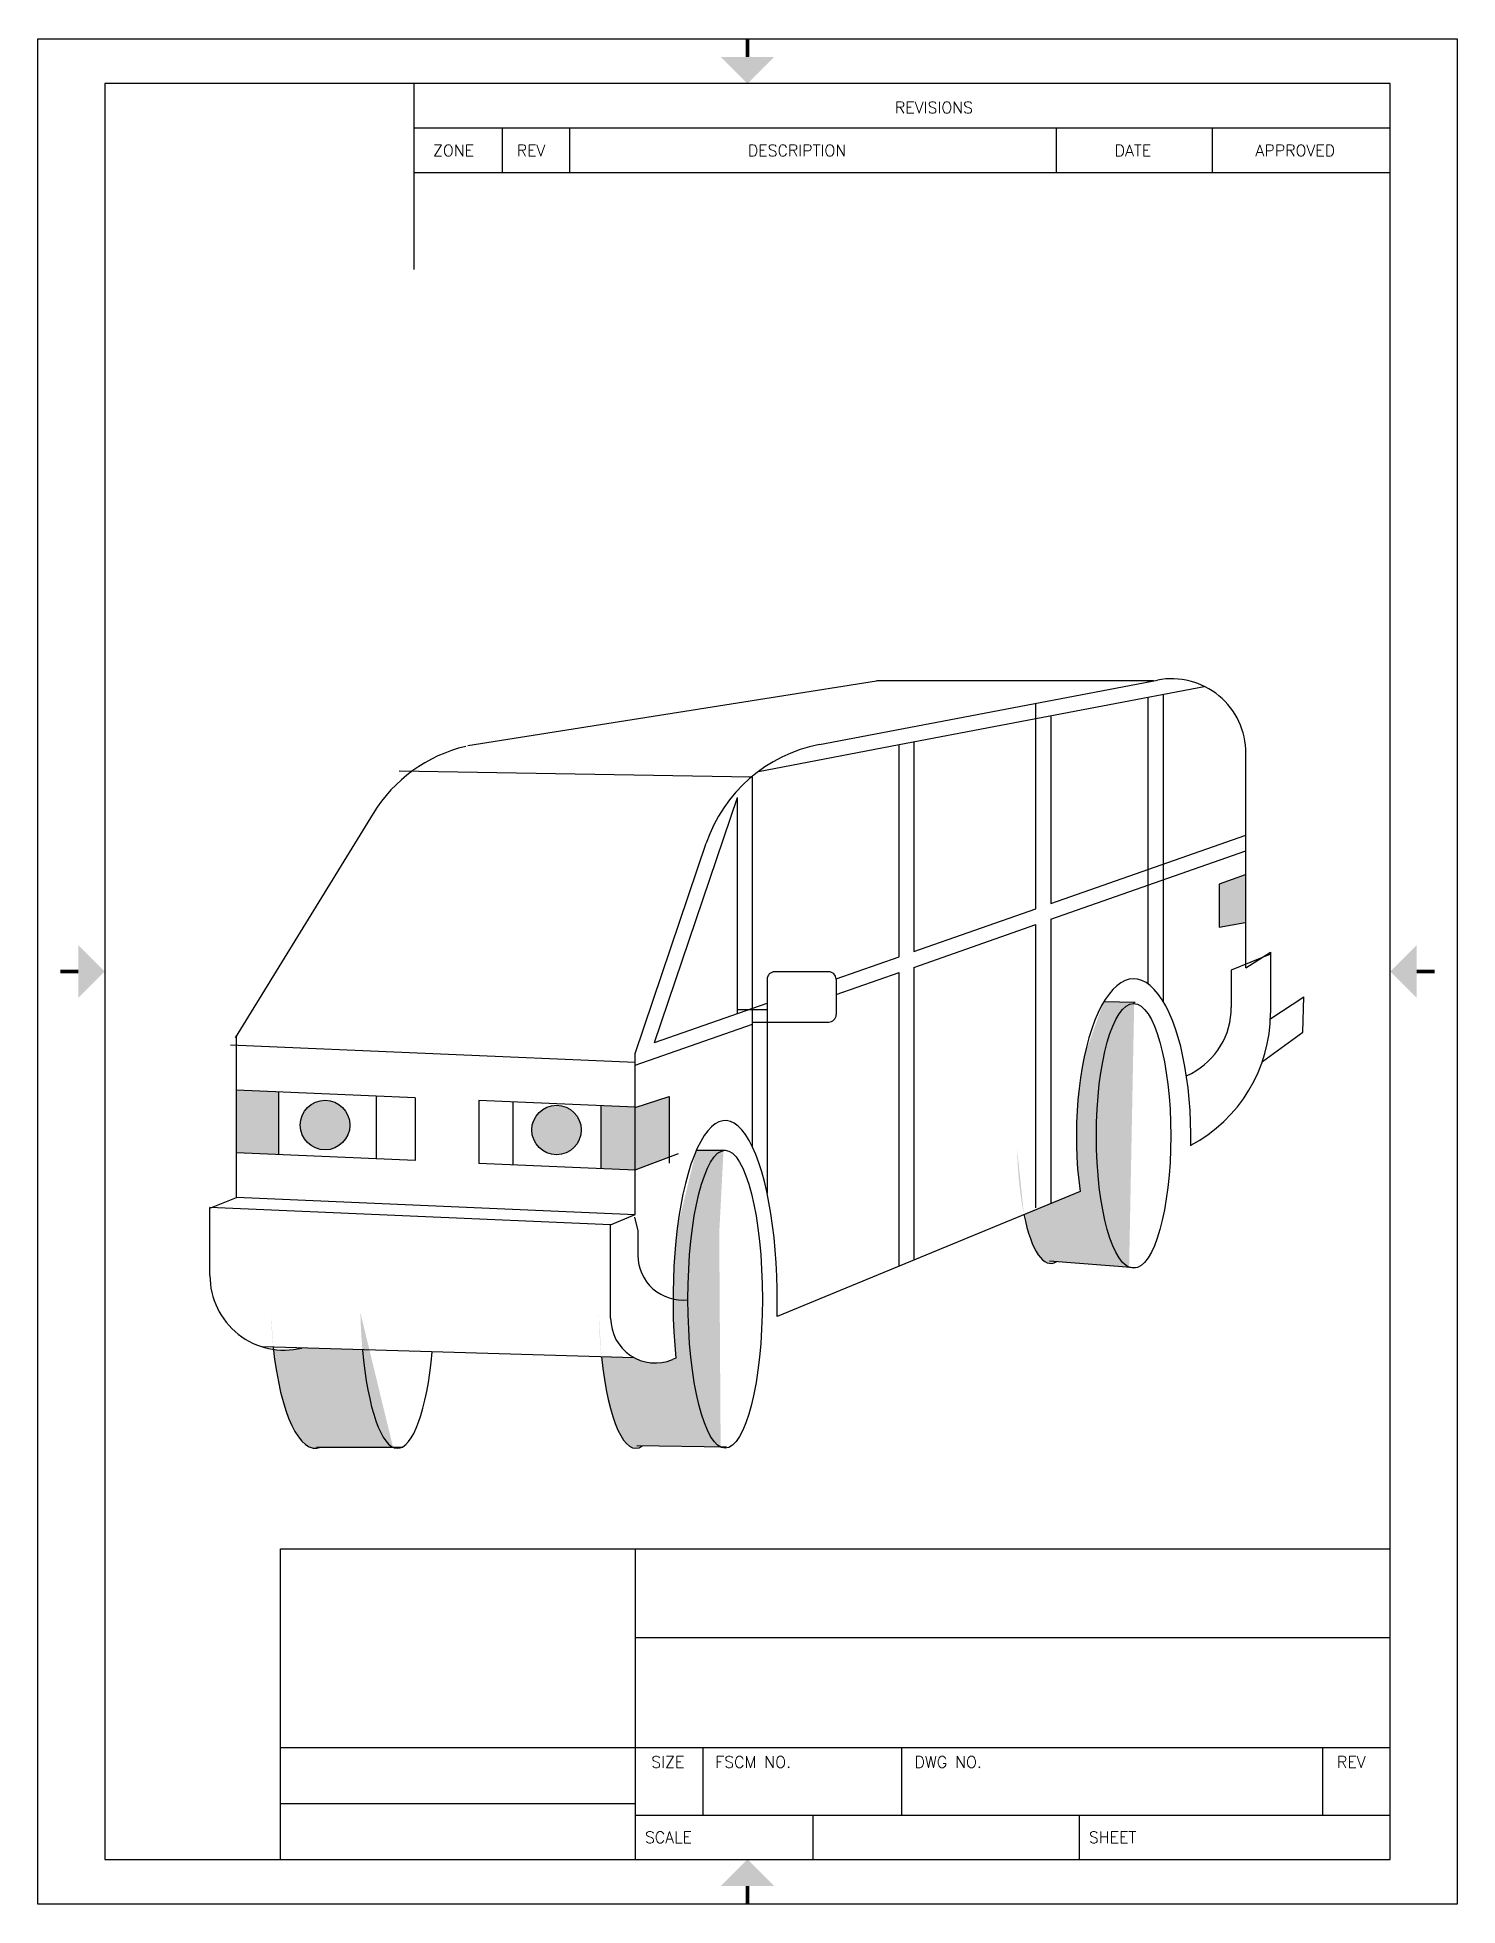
# Paper-space layout 'Layout1' of a CAD drawing. Extents: x 0 to 8, y 0 to 10.5.
# The model-space entities are those that its viewports show. They can reach past a viewport. Long polylines and large blocks are cut down to what shows.
import ezdxf

# ---------------------------------------------------------------- set-up
doc = ezdxf.new("R2010")
doc.units = 0
doc.header["$MEASUREMENT"] = 0
doc.layers.get('0').update_dxf_attribs({"linetype": 'CONTINUOUS'})
doc.layers.add('TB', color=7, linetype='CONTINUOUS')
doc.styles.add('ADESK1', font='romans')

# ---------------------------------------------------------------- blocks, each defined once
blk = doc.blocks.new('TITLE_BLOCK')
at = {"layer": 'TB'}
for p, q in [((0, 10.5), (0, -2.775557561562891e-17)), ((8, 10.5), (0, 10.5)), ((8, -2.775557561562891e-17), (8, 10.5)), ((0.3799999999999955, 10.25), (0.3799999999999955, 0.25)), ((7.620000000000005, 10.25), (0.3799999999999955, 10.25)), ((2.120000000000005, 10.25), (2.120000000000005, 9.2027)), ((7.620000000000005, 0.25), (7.620000000000005, 10.25)), ((2.120000000000005, 10), (7.620000000000005, 10)), ((2.620000000000005, 9.75), (2.620000000000005, 10)), ((3, 9.75), (3, 10)), ((5.740000000000009, 9.75), (5.740000000000009, 10)), ((6.620000000000005, 9.75), (6.620000000000005, 10)), ((2.120000000000005, 9.75), (7.620000000000005, 9.75)), ((1.370000000000005, 2), (7.620000000000005, 2)), ((1.370000000000005, 0.25), (1.370000000000005, 2)), ((3.370000000000005, 0.25), (3.370000000000005, 2)), ((3.370000000000005, 1.5), (7.620000000000005, 1.5)), ((1.370000000000005, 0.8799999999999999), (7.620000000000005, 0.8799999999999999)), ((3.75, 0.5), (3.75, 0.8799999999999999)), ((4.870000000000005, 0.5), (4.870000000000005, 0.8799999999999999)), ((7.240000000000009, 0.5), (7.240000000000009, 0.8799999999999999)), ((1.370000000000005, 0.565), (3.370000000000005, 0.565)), ((3.370000000000005, 0.5), (7.620000000000005, 0.5)), ((4.370000000000005, 0.25), (4.370000000000005, 0.5)), ((5.870000000000005, 0.25), (5.870000000000005, 0.5)), ((0.3799999999999955, 0.25), (7.620000000000005, 0.25)), ((0, -2.775557561562891e-17), (8, -2.775557561562891e-17))]:
    blk.add_line(p, q, dxfattribs=at)
at = {"layer": 'TB', "const_width": 0.02}
for points in [[(4, 10.5), (4, 10.4)], [(0.1299999999999955, 5.25), (0.2299999999999898, 5.25)], [(7.870000000000005, 5.25), (7.77000000000001, 5.25)], [(4, 0), (4, 0.09999999999999998)]]:
    blk.add_lwpolyline(points, dxfattribs=at)
at = {"layer": 'TB'}
for points in [[(3.849999999999994, 10.4), (4.150000000000006, 10.4), (4, 10.25)], [(0.2299999999999898, 5.1), (0.2299999999999898, 5.4), (0.3799999999999955, 5.25)], [(7.77000000000001, 5.1), (7.77000000000001, 5.4), (7.620000000000005, 5.25)], [(3.849999999999994, 0.09999999999999998), (4.150000000000006, 0.09999999999999998), (4, 0.25)]]:
    blk.add_solid(points, dxfattribs=at)
at = {"color": 0, "style": 'ADESK1', "flags": 8}
for tag, p in [('USER', (0, 10.55)), ('REVDATE', (2.5, 10.55)), ('FNAME', (5.5, 10.55))]:
    blk.add_attdef(tag, p, '', height=0.15, dxfattribs=at)
at = {"layer": 'TB', "style": 'ADESK1'}
for s, p in [('REVISIONS', (4.830199999999991, 10.0825)), ('ZONE', (2.228700000000003, 9.8403)), ('REV', (2.700099999999992, 9.8403)), ('DESCRIPTION', (4.00200000000001, 9.8403)), ('DATE', (6.067700000000002, 9.8403)), ('APPROVED', (6.861400000000003, 9.8403)), ('SIZE', (3.457899999999995, 0.7659)), ('FSCM NO.', (3.818900000000014, 0.7659)), ('DWG NO.', (4.941000000000003, 0.7659)), ('REV', (7.32050000000001, 0.7659)), ('SCALE', (3.422300000000007, 0.3425)), ('SHEET', (5.922799999999995, 0.3425))]:
    blk.add_text(s, height=0.065, dxfattribs=at).set_placement(p)
at = {"layer": 'TB', "style": 'ADESK1', "flags": 9}
for tag in ['MAXY', 'MAXX', 'MINY', 'MINX']:
    blk.add_attdef(tag, (0, -2.775557561562891e-17), '', height=0.065, dxfattribs=at)

msp = doc.modelspace()

# ---------------------------------------------------------------- hatches: boundary and pattern name
for color, points in [(1, [(7.596658049153944, 6.150977254147003), (7.416497667917611, 6.085234061288872), (7.41649766791761, 5.797982354210546), (7.596658049153944, 5.830853968547816)]), (1, [(1.100204188445161, 4.691925258780011), (0.8182873517306176, 4.704093343144553), (0.8182873517306177, 4.282476571120419), (1.100204188445161, 4.270308486755876)]), (2, [(1.247205214500699, 4.469537953452253, 1), (1.580638479358296, 4.469537953452253, 1)]), (2, [(2.801976600772093, 4.43635897682254, 1), (3.133766587853415, 4.43635897682254, 1)])]:
    msp.add_hatch(color=color).paths.add_polyline_path(points)
h = msp.add_hatch(color=256)
edge = h.paths.add_edge_path()
edge.add_ellipse((6.842019465044558, 4.396988301195378), major_axis=(0, 0.8889944899211173), ratio=0.2812310601330181, start_angle=359.74131694065363, end_angle=533.0850830992794, ccw=False)
edge.add_line((6.843148237060027, 5.285973730472889), (6.843407382272707, 5.291174855962971))
edge.add_line((6.843407382272707, 5.291174855962971), (6.641597551851724, 5.295884601405434))
edge.add_ellipse((6.842019465044558, 4.396988301195378), major_axis=(0, 1.053623120630899), ratio=0.3646403476069448, start_angle=391.444284336293, end_angle=470.7473412449164)
edge.add_line((6.482740279011604, 4.023744793497071), (6.105678711903315, 3.868265455034559))
edge.add_ellipse((6.317053504759798, 4.528782875352601), major_axis=(0.0328103662870376, 0.9877716738665896), ratio=0.2596605639001028, start_angle=132.4586293343824, end_angle=189.2761092660705)
edge.add_line((6.326015666678865, 3.55255498965049), (6.811919091874282, 3.514460329835358))
h = msp.add_hatch(color=1)
h.paths.add_polyline_path([(3.723014940711523, 4.660963435443495), (3.495361425859869, 4.587858192380112), (3.495361425859869, 4.168407269569682), (3.723014940711522, 4.25407746595015)])
h.paths.add_polyline_path([(3.495361425859869, 4.588545568262564), (3.265688802035271, 4.598458689789794), (3.265688802035271, 4.176841917765659), (3.49183689023401, 4.16708092211832), (3.495361425859869, 4.168407269569683)])
h = msp.add_hatch(color=256)
edge = h.paths.add_edge_path()
edge.add_ellipse((4.1, 3.3), major_axis=(0, 1), ratio=0.25, start_angle=2.5164056865278894, end_angle=173.0546026883902, ccw=False)
edge.add_line((4.089023638426646, 4.299035690946918), (3.906106877581992, 4.299035690946919))
edge.add_ellipse((4.1, 3.3), major_axis=(0, 1.2), ratio=0.2916666666666671, start_angle=393.6405124904328, end_angle=469.2203120220211)
edge.add_line((3.769509096657923, 2.904958297797131), (3.745672001575217, 2.89512919799587))
edge.add_arc((3.631309534609318, 3.172475959558852), 0.2999999999999998, 241.853116442769, 292.4085428808004, ccw=False)
edge.add_line((3.489789471543379, 2.907953613149683), (3.269340361134779, 2.914334217259223))
edge.add_ellipse((3.5, 3.3), major_axis=(0, 1), ratio=0.25, start_angle=472.6850790870517, end_angle=549.9355008439816)
edge.add_line((3.543134861872992, 2.314997391343997), (4.06976915124815, 2.30733815801157))
h = msp.add_hatch(color=256)
edge = h.paths.add_edge_path()
edge.add_ellipse((1.9, 3.3), major_axis=(0, 1), ratio=0.25, start_angle=109.82967598420001, end_angle=173.1929563283407, ccw=False)
edge.add_line((1.664823701097492, 2.960774802008618), (1.257356567695991, 2.972568392198506))
edge.add_arc((1.14085896073442, 3.458807333021047), 0.4999999999999999, 261.5535822853435, 283.4734769056912, ccw=False)
edge.add_ellipse((1.35, 3.3), major_axis=(0, 1), ratio=0.3, start_angle=109.61933745455, end_angle=186.8070436716593)
edge.add_line((1.385557811365873, 2.307049055419661), (1.870368490528437, 2.307049055419661))

# ---------------------------------------------------------------- linework, layer by layer
for p, q in [((2.373497589206039, 7.01734932871662), (5.116772245645075, 7.449950887924523)), ((4.732956708246818, 7.022760690933758), (7.00297179949782, 7.455768115879677)), ((6.976418821484643, 7.449950887924523), (5.116772245645075, 7.449950887924523)), ((5.267121564251767, 7.022850078191954), (7.316395729116359, 7.413750972444247)), ((6.940450583844125, 7.439596520308307), (6.940450583844125, 7.449950887924523)), ((6.185811999734739, 7.198091106907627), (6.185811999734739, 7.29989414745168)), ((6.940450583844125, 5.415444939293065), (6.940450583844125, 7.342039097090353)), ((7.040450583844125, 7.361114187234679), (7.040450583844125, 5.29920026182487)), ((6.185811999734739, 5.921074044848278), (6.185811999734739, 7.198091106907627)), ((6.285811999734738, 7.217166197051952), (6.285811999734738, 5.956162003968061)), ((4.323524139256531, 6.84285801877458), (5.267121564251767, 7.022850078191954)), ((5.267121564251767, 5.598724320408659), (5.267121564251767, 7.022850078191954)), ((5.367121564251766, 7.04192516833628), (5.367121564251766, 5.633812279528441)), ((7.596658049153945, 5.524210081788628), (7.596658049153945, 6.964623649734155)), ((4.275265798815578, 6.804600804485253), (1.91102667870853, 6.844813533245944)), ((4.282810376256265, 4.323302885795901), (4.282810376256265, 6.804472480728297)), ((3.625774091113735, 5.022808990020399), (4.182810376256265, 6.668737588318994)), ((4.182810376256265, 5.218261654033567), (4.182810376256265, 6.668737588318994)), ((1.736604597632499, 6.561423072248666), (0.8097358627258382, 5.055502741240431)), ((6.285811999734738, 5.956162003968061), (7.596658049153945, 6.416111129911559)), ((3.495361425859869, 4.949408781005477), (3.973104982426751, 6.361043540498949)), ((6.285811999734738, 5.850184813614704), (7.596658049153945, 6.310133939558202)), ((7.591425407221919, 6.149067785564988), (7.416497667917611, 6.085234061288872)), ((7.416497667917611, 6.085234061288872), (7.416497667917611, 5.797982354210546)), ((5.367121564251766, 5.633812279528441), (6.185811999734739, 5.921074044848278)), ((5.367121564251766, 5.527835089175085), (6.185811999734739, 5.815096854494922)), ((6.185811999734739, 3.914837180338113), (6.185811999734739, 5.815096854494922)), ((6.285811999734738, 5.850184813614704), (6.285811999734738, 3.942542461418144)), ((7.416497667917611, 5.797982354210546), (7.591425407221919, 5.829899233736676)), ((4.845129683063305, 5.450655981648449), (5.267121564251767, 5.598724320408659)), ((5.367121564251766, 5.527835089175086), (5.367121564251766, 3.563725330157168)), ((7.760709920466016, 5.615240023604131), (7.498226930354406, 5.509877708247681)), ((7.596658049153945, 5.524210081788628), (7.760709920466016, 5.630734491878858)), ((7.760709920466016, 5.630734491878858), (7.760709920466016, 5.220042497023741)), ((4.381746257345186, 5.448133228404633), (4.381746257345185, 4.011947182858979)), ((4.795129683063305, 5.498133228404633), (4.431746257345186, 5.498133228404633)), ((4.845129683063305, 5.344678791295093), (5.267121564251767, 5.492747130055302)), ((4.845129683063305, 5.448133228404633), (4.845129683063306, 5.210287269397352)), ((5.267121564251767, 3.522490860238928), (5.267121564251767, 5.492747130055303)), ((7.498226930354406, 5.509877708247681), (7.498226930354406, 5.259325505367045)), ((3.625774091113735, 5.022808990020399), (4.381746257345186, 5.288064194664627)), ((6.851701585747833, 5.290981289638999), (6.641597551851669, 5.295884601405434)), ((6.843697745822908, 5.297002543253466), (6.842999181611702, 5.282982140994164)), ((7.756961368602475, 5.180143576956329), (7.985981461464136, 5.33002959431361)), ((7.979048282142315, 5.093472789660382), (7.985981461464136, 5.33002959431361)), ((3.495361425859869, 4.871072656995747), (4.282810376256265, 5.147372422799993)), ((4.177407333011587, 5.243931436832401), (4.381746257345185, 5.243931436832401)), ((4.288542187724886, 5.160287269397351), (4.795129683063307, 5.160287269397352)), ((0.8182873517306177, 3.982197257876114), (0.8182873517306177, 5.0693966840046)), ((7.706569738956821, 4.895467076259095), (7.979048282142315, 5.093472789660382)), ((3.495361425859869, 4.888824881506868), (0.7793018208721563, 5.006055348469298)), ((3.495361425859869, 3.868239927758776), (3.495361425859869, 4.949408781005477)), ((7.19713541340814, 4.799082059516109), (7.230148343127339, 4.816366750743765)), ((2.018894623928134, 4.652272775252841), (0.8182873517306173, 4.704093343144554)), ((1.100204188445161, 4.691925258780011), (1.100204188445161, 4.270308486755876)), ((1.756411653754981, 4.663602055768842), (1.756411653754981, 4.241985283744707)), ((2.018894623928134, 4.652272775252841), (2.018894623928134, 4.230656003228707)), ((3.495866208087705, 4.588020290591), (3.723014940711522, 4.660963435443495)), ((3.723014940711522, 4.660963435443495), (3.723014940711522, 4.214186704269725)), ((3.495361425859869, 4.588545568262564), (2.445429485351838, 4.633862692908318)), ((2.445429485351838, 4.633862692908318), (2.445429485351838, 4.212245920884183)), ((2.675102089237953, 4.623949572241672), (2.675102089237953, 4.202332800217538)), ((3.265688802035271, 4.598458689789794), (3.265688802035271, 4.176841917765659)), ((2.018894623928134, 4.230656003228707), (0.8182873517306177, 4.282476571120419)), ((3.495866208087705, 4.168597228387654), (3.786616584251107, 4.27801193186739)), ((4.099703269935247, 4.299035690946919), (3.906106877581941, 4.299035690946919)), ((3.495361425859869, 4.166928796238429), (2.445429485351838, 4.212245920884183)), ((6.482740279011602, 4.02374479349707), (4.448385985902202, 3.184889584474448)), ((0.6408589607344197, 3.911080585205042), (0.8182873517306177, 3.984127622801622)), ((0.6408589607344197, 3.458807333021049), (0.6408589607344197, 3.916398188010958)), ((3.331309534609318, 3.800273057128155), (0.6408589607344197, 3.916398188010958)), ((3.495361425859869, 3.866649482994125), (0.8182873517306177, 3.982197257876114)), ((3.331309534609318, 3.800451665194672), (3.495361425859869, 3.868239927758776)), ((3.331309534609318, 3.172475959558853), (3.331309534609318, 3.800451665194672)), ((3.491858248427548, 3.850733179952584), (3.51470670442302, 3.759018068859348)), ((3.51470670442302, 3.759018068859348), (3.51470670442302, 3.595147950778051)), ((6.851701585747833, 3.511341396129342), (6.27847968465332, 3.55628179413538)), ((3.489789471543379, 2.907953613149683), (0.996432869595822, 2.980120479014772)), ((3.769509096657861, 2.904958297797105), (3.745672001575219, 2.895129197995871)), ((1.356377490431754, 2.307049055419661), (1.935859173662578, 2.307049055419661)), ((4.108410638750229, 2.306776166179549), (3.507602210454394, 2.315514169065512))]:
    msp.add_line(p, q)
for centre, radius in [((1.413921846929497, 4.469537953452253), 0.1667166324287988), ((2.967871594312754, 4.43635897682254), 0.1658949935406611)]:
    msp.add_circle(centre, radius)
for centre, radius, start, end in [((7.096658049153945, 6.964623649734155), 0.5, 0, 100.799485814834), ((4.920329207559067, 6.040471758642713), 1, 100.799485814834, 161.3024926554833), ((2.58822542008866, 6.037264723312878), 1, 103.285420767337, 148.3883990170888), ((4.431746257345186, 5.448133228404633), 0.05, 90, 180), ((4.795129683063305, 5.448133228404633), 0.05, 0, 90), ((4.795129683063307, 5.210287269397352), 0.05, 270, 1.781110621619569e-13), ((6.760709920466018, 5.22004249702374), 1, 297.6992104119993, 5.088887490341641e-14), ((6.760709920466018, 5.22004249702374), 1, 297.6992104119993, 5.088887490341641e-14), ((6.998226930354406, 5.259325505367045), 0.5, 297.6353573837563, 0), ((3.81470670442302, 3.595147950778051), 0.3, 180, 276.7563532106635), ((1.140858960734419, 3.458807333021049), 0.5, 179.9999999999999, 283.5108143629007), ((1.140858960734419, 3.458807333021048), 0.5, 179.9999999999999, 283.5108143629007), ((3.631309534609318, 3.172475959558852), 0.3, 179.9999999999999, 292.4085428808007), ((3.631309534609318, 3.172475959558852), 0.3, 179.9999999999999, 292.4085428808007)]:
    msp.add_arc(centre, radius, start, end)
for centre, major_axis, ratio, start_param, end_param in [((6.842019465044558, 4.396988301195378), (0, 1.053623120630899), 0.3646403476069448, 4.648758717898037, 8.216091049733093), ((4.1, 3.3), (0, 1.2), 0.2916666666666671, 4.616315909337348, 8.1894393620194), ((6.317053504759798, 4.528782875352601), (0.0328103662870376, 0.9877716738665896), 0.2596605639001028, 2.311839204563718, 3.303491302057477), ((1.35, 3.3), (0, 1), 0.3, 1.898523598196194, 3.260397977987292), ((1.9, 3.3), (0, 1), 0.25, 1.916889462322833, 4.35182426739912), ((3.5, 3.3), (0, 1), 0.25, 8.249910955118844, 9.598185163331532)]:
    msp.add_ellipse(centre, major_axis=major_axis, ratio=ratio, start_param=start_param, end_param=end_param)
for centre, major_axis, ratio in [((6.842019465044558, 4.396988301195378), (0, 0.8889944899211173), 0.2812310601330181), ((4.1, 3.3), (0, 1), 0.25)]:
    msp.add_ellipse(centre, major_axis=major_axis, ratio=ratio)

psp = doc.layouts.get("Layout1")

# ---------------------------------------------------------------- block references
psp.add_blockref('TITLE_BLOCK', (0, 0))

# ---------------------------------------------------------------- viewports
at = {"layer": '0', "view_target_point": (-138, 0)}
psp.add_viewport(center=(4, 5.25), size=(7.240000000000009, 10), view_center_point=(142.25, 5.5), view_height=11.91911826569816, dxfattribs=at)

doc.saveas('drawing.dxf')
